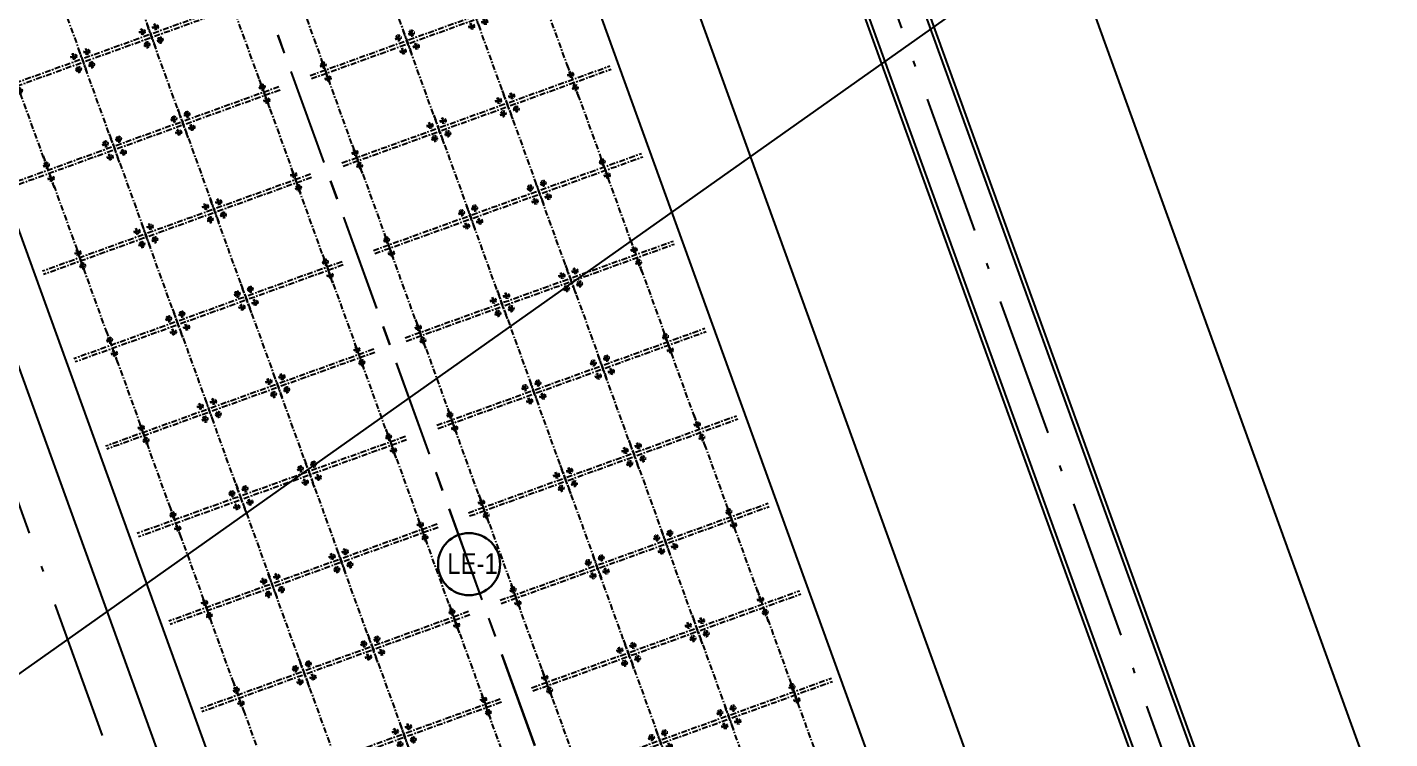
# Model space of a CAD drawing. Header units: metres. Extents: x 568006 to 1139366, y 2064802 to 4131555.
# Drawn here: x 569673.1 to 569761, y 2065045.4 to 2065091.2 of the extents above; entities that cross this region are included whole.
import ezdxf
from ezdxf.enums import TextEntityAlignment as Align
from ezdxf.xclip import XClip

# ---------------------------------------------------------------- set-up
doc = ezdxf.new("R2010")
doc.units = ezdxf.units.M
doc.header["$XCLIPFRAME"] = 0
for name, pattern in [('ACAD_ISO10W100', [18.5, 12, -3, 0.5, -3]), ('CENTER', [2, 1.25, -0.25, 0.25, -0.25]), ('CENTER2', [1.125, 0.75, -0.125, 0.125, -0.125]), ('HIDDEN', [0.375, 0.25, -0.125])]:
    doc.linetypes.add(name, pattern=pattern)
doc.layers.get('0').update_dxf_attribs({"linetype": 'CONTINUOUS'})
for name, color, linetype, lineweight in [('-WALL', 4, 'CONTINUOUS', 35), ('boDnv', 54, 'CONTINUOUS', 25), ('hung-demlonha', 7, 'CONTINUOUS', 15), ('kata_text', 254, 'CONTINUOUS', 30)]:
    doc.layers.add(name, color=color, linetype=linetype, lineweight=lineweight)
for name, color, linetype in [('01.AXIS', 160, 'CENTER2'), ('BoThamCo', 94, 'CONTINUOUS'), ('CDC.01.AXIS', 160, 'CENTER2'), ('ChiaLo', 128, 'CENTER'), ('datOlienke', 42, 'CONTINUOUS'), ('datOXh', 42, 'CONTINUOUS'), ('ghi_chu', 7, 'CONTINUOUS'), ('LogDg', 7, 'CONTINUOUS'), ('TimDg', 222, 'CONTINUOUS'), ('ViaHeS', 32, 'CONTINUOUS')]:
    doc.layers.add(name, color=color, linetype=linetype)
doc.layers.add('KCS_Plotter', color=11, linetype='CONTINUOUS', plot=False)
doc.styles.add('QH1', font='arialbd.ttf', dxfattribs={"width": 0.8})
doc.styles.add('rms', font='romans.shx', dxfattribs={"width": 0.7, "bigfont": 'vns.shx'})
doc.styles.add('VNH', font='', dxfattribs={"height": 2.5})
doc.styles.get('VNH').set_extended_font_data('.VnArial NarrowH')
doc.linetypes.add('ADL', pattern='A,0.125,-0.15,["++",rms,S=0.5,R=0,X=0,Y=-0.2245],-1.35,1.125', length=2.75)

# ---------------------------------------------------------------- blocks, each defined once
blk = doc.blocks.new('A$C758D662A')
at = {"linetype": 'HIDDEN', "ltscale": 500}
for radius in [300, 200]:
    blk.add_circle((0, 0), radius, dxfattribs=at)
at = {"layer": 'CDC.01.AXIS', "ltscale": 200}
for p, q in [((437, 0), (-437, 0)), ((0, 437), (0, -437))]:
    blk.add_line(p, q, dxfattribs=at)
blk = doc.blocks.new('MAU M1SH')
at = {"layer": '01.AXIS', "ltscale": 500}
for p, q in [((-370, 15724), (-370, -2671)), ((5410, 15724), (5410, -2671)), ((-1468, 14700), (6323, 14700)), ((-1468, 9100), (6323, 9100)), ((-1468, 4400), (6323, 4400)), ((-1575, -100), (6216, -100))]:
    blk.add_line(p, q, dxfattribs=at)
at = {"xscale": 0.5, "yscale": 0.5, "zscale": 0.5}
for p in [(-30, 14700), (5070, 14700), (-30, 9550), (5070, 9550), (-30, 8650), (5070, 8650), (-30, 4850), (5070, 4850), (-30, 3950), (5070, 3950), (-30, -100), (5070, -100)]:
    blk.add_blockref('A$C758D662A', p, dxfattribs=at)
blk = doc.blocks.new('tmbc_khub')
at = {"layer": 'boDnv', "color": 10, "linetype": 'ADL', "ltscale": 0.25, "const_width": 1}
blk.add_lwpolyline([(-341.1, 366.888), (-329.099, 369.918), (-320.115, 342.867), (-306.955, 347.783), (-304.689, 342.852), (-287.312, 301.238), (-279.038, 303.019, 0.433258), (-277.535, 305.521), (-309.376, 417.689), (-314.842, 420.762), (-395.852, 398.359, -0.020567), (-436.94, 388.795), (-477.969, 381.009), (-480.265, 378.052), (-477.148, 328.385), (-476.033, 323.75), (-470.843, 323.397), (-453.717, 326.661), (-444.986, 329.688), (-433.92, 330.949), (-407.419, 338.794), (-358.102, 364.026), (-347.858, 365.312)], format="xyb", close=True, dxfattribs=at)
at = {"layer": 'BoThamCo'}
blk.add_lwpolyline([(-73.214, 373.308), (-36.516, 271.844, 1), (-33.225, 273.034), (-69.923, 374.498, 1)], format="xyb", close=True, dxfattribs=at)
at = {"layer": 'ChiaLo', "ltscale": 5}
for points in [[(-65.52, 245.455), (-111.385, 372.263)], [(-65.51, 245.463), (-111.374, 372.271)]]:
    blk.add_lwpolyline(points, dxfattribs=at)
at = {"layer": 'datOlienke'}
blk.add_lwpolyline([(-79.746, 240.681), (-86.187, 243.793), (-128.492, 360.759), (-125.49, 367.161), (-97.279, 377.365), (-90.876, 374.364), (-48.255, 256.522), (-51.294, 250.23)], close=True, dxfattribs=at)
at = {"layer": 'datOXh', "linetype": 'ByBlock'}
blk.add_lwpolyline([(-340.864, 365.916), (-329.755, 368.721), (-320.737, 341.567), (-307.476, 346.521), (-305.605, 342.45), (-287.915, 300.086), (-278.828, 302.042, 0.433258), (-276.573, 305.794), (-308.527, 418.359), (-314.711, 421.836), (-396.118, 399.322, -0.020567), (-437.127, 389.778), (-478.527, 381.921), (-481.286, 378.367), (-478.141, 328.235), (-476.833, 322.803), (-470.782, 322.39), (-453.458, 325.692), (-444.763, 328.707), (-433.72, 329.965), (-407.046, 337.861), (-357.804, 363.056), (-347.681, 364.326)], format="xyb", close=True, dxfattribs=at)
at = {"layer": 'kata_text'}
blk.add_circle((-83.371, 294.78), 2.004, dxfattribs=at)
at = {"layer": 'LogDg'}
for points in [[(-525.939, 380.883), (-629.265, 370.235, 0.338571), (-636.34, 363.569), (-639.445, 344.602, 0.128574), (-633.684, 283.148), (-628.768, 269.649, 0.039408), (-620.799, 252.179), (-607.956, 229.043), (-561.787, 160.747, 0.39217), (-551.194, 158.279), (-505.08, 184.596, -0.007183), (-501.118, 186.783), (-429.258, 225.1), (-405.679, 233.34, -0.181821), (-294.828, 230.731), (-277.694, 223.823, 0.083755), (-253.811, 218.579, 0.513132), (-247.745, 226.211), (-303.035, 420.985, 0.412228), (-315.321, 427.893), (-397.718, 405.105, -0.020567), (-438.245, 395.672), (-483.464, 387.091, -0.021218), (-525.939, 380.883, 0.021218)], [(-73.449, 373.223), (-36.751, 271.759, 1), (-32.99, 273.12), (-69.688, 374.583, 1), (-73.449, 373.223)]]:
    blk.add_lwpolyline(points, format="xyb", dxfattribs=at)
for points in [[(-28.453, 409.021), (-58.768, 395.812, 0.395629), (-63.095, 385.757), (-21.484, 270.709, 0.467936), (-9.938, 266.515), (19.054, 283.382, 0.362457), (22.554, 293.018), (-17.734, 404.408, 0.433046)], [(-126.511, 369.982), (-95.478, 381.206, -0.414214), (-85.234, 376.404), (-42.629, 258.608, -0.421043), (-47.607, 248.303), (-78.9, 237.801, -0.407417), (-88.969, 242.664), (-131.313, 359.738, -0.414214)]]:
    blk.add_lwpolyline(points, format="xyb", close=True, dxfattribs=at)
at = {"layer": 'TimDg', "linetype": 'ACAD_ISO10W100', "ltscale": 0.75}
for points in [[(107.543, -124.133), (15.376, 133.515), (-122.04, 513.448), (-178.345, 685.867)], [(-88.135, 231.537), (-175.4, 472.813)]]:
    blk.add_lwpolyline(points, dxfattribs=at)
blk.add_lwpolyline([(-637.358, 375.433), (-526.554, 386.851, 0.021218), (-484.582, 392.986), (-439.364, 401.567, 0.020567), (-399.317, 410.888), (-113.509, 489.93, 0.005041), (-80.47, 503.707, 0.001474), (-78.846, 504.409), (260.57, 652.356), (289.002, 667.327)], format="xyb", dxfattribs=at)
at = {"layer": 'ViaHeS'}
blk.add_lwpolyline([(-384.664, 284.886, -0.26799), (-377.409, 282.98), (-374.562, 280.161, 0.272765), (-371.608, 279.413), (-339.416, 288.832, -0.018157), (-335.017, 289.947), (-278.828, 302.042, 0.433258), (-276.573, 305.794), (-308.527, 418.359), (-314.711, 421.836), (-396.118, 399.322, -0.020567), (-437.127, 389.778), (-478.527, 381.921), (-481.286, 378.367), (-478.141, 328.235), (-466.165, 278.481, 0.027613), (-461.52, 262.993), (-458.253, 253.949, 0.457076), (-455.429, 252.864), (-413.044, 275.511, -0.056028), (-400.07, 280.674), (-384.664, 284.886)], format="xyb", dxfattribs=at)
blk.add_lwpolyline([(-79.746, 240.681), (-86.187, 243.793), (-128.492, 360.759), (-125.49, 367.161), (-97.279, 377.365), (-90.876, 374.364), (-48.255, 256.522), (-51.294, 250.23)], close=True, dxfattribs=at)
at = {"layer": '-WALL'}
for p, xscale, yscale, zscale, rotation in [((-80.672, 336.745), -0.0009999999999999996, 0.0009999999999999996, 0.0009999999999999998, 109.8842788720836), ((-114.31, 330.956), 0.001, 0.001, 0.001, 289.8841386995391), ((-76.917, 326.363), 0.0009999999999999998, 0.0009999999999999998, 0.0009999999999999998, 109.8842788567343), ((-110.555, 320.575), -0.0009999999999999998, 0.0009999999999999998, 0.0009999999999999998, 289.8842791169554), ((-76.591, 325.46), -0.0009999999999999996, 0.0009999999999999996, 0.0009999999999999998, 109.8842788720836), ((-110.229, 319.671), 0.0009999999999999998, 0.0009999999999999998, 0.0009999999999999998, 289.8842786118624), ((-72.83, 315.067), 0.001, 0.001, 0.001, 109.8351787403972), ((-106.475, 309.29), -0.0009999999999999998, 0.0009999999999999998, 0.0009999999999999998, 289.8842791169554), ((-72.508, 314.176), -0.001, 0.001, 0.001, 109.8844192741507), ((-106.148, 308.386), 0.0009999999999999998, 0.0009999999999999998, 0.0009999999999999998, 289.8842786118624), ((-68.753, 303.794), 0.0009999999999999998, 0.0009999999999999998, 0.0009999999999999998, 109.8842788567343), ((-102.397, 298.021), -0.001, 0.001, 0.001, 289.8354593150087), ((-68.427, 302.891), -0.001, 0.001, 0.001, 109.8844192741507), ((-102.065, 297.102), 0.001, 0.001, 0.001, 289.8841386995391), ((-64.672, 292.51), 0.0009999999999999998, 0.0009999999999999998, 0.0009999999999999998, 109.8842788567343), ((-98.311, 286.721), -0.0009999999999999998, 0.0009999999999999998, 0.0009999999999999998, 289.8842791169554), ((-64.345, 291.607), -0.001, 0.001, 0.001, 109.8844192741507), ((-97.984, 285.818), 0.001, 0.001, 0.001, 289.8841386995391), ((-60.591, 281.225), 0.0009999999999999998, 0.0009999999999999998, 0.0009999999999999998, 109.8842788567343), ((-94.229, 275.436), -0.0009999999999999998, 0.0009999999999999998, 0.0009999999999999998, 289.8842791169554)]:
    blk.add_blockref('MAU M1SH', p, dxfattribs=dict(at, xscale=xscale, yscale=yscale, zscale=zscale, rotation=rotation))
at = {"layer": 'hung-demlonha', "color": 7, "ltscale": 5, "style": 'QH1', "width": 0.65}
for tag, p in [('BT04', (-109.598, 191.643)), ('BT06', (-305.798, 171.199)), ('BT05', (-282.572, 137.244))]:
    blk.add_attdef(tag, text='', height=3.96, rotation=0, dxfattribs=at).set_placement(p, align=Align.CENTER)
at = {"layer": 'kata_text', "insert": (-84.777, 295.491), "char_height": 1.344, "width": 17.72856, "attachment_point": 1, "style": 'VNH'}
blk.add_mtext('Le-1', dxfattribs=at)

msp = doc.modelspace()

# ---------------------------------------------------------------- block references
at = {"layer": 'ghi_chu'}
ref = msp.add_blockref('tmbc_khub', (569785.007, 2064761.833), dxfattribs=at)
XClip(ref).set_block_clipping_path([(-196.9317021817, 224.973894045), (-4.975069496, 387.4432126731)])
ref = msp.add_blockref('tmbc_khub', (570146.383, 2064664.385), dxfattribs=at)
XClip(ref).set_block_clipping_path([(-286.8505220501, 326.7771365601), (-94.8938893643, 477.8301980081)])

# ---------------------------------------------------------------- next in the draw order: linework, layer by layer
at = {"layer": 'KCS_Plotter'}
msp.add_line((569579.96, 2064984.033), (569817.56, 2065152.05), dxfattribs=at)

doc.saveas('drawing.dxf')
